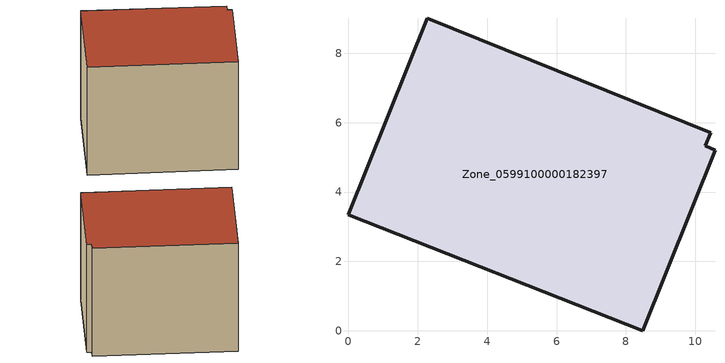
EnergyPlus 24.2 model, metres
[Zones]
Zone_0599100000182397
 floor ground (C_G): 10.45,5.71 10.29,5.33 10.57,5.21 8.49,0 0,3.34 2.27,9.01 z0
 wall outside (C_F): 10.45,5.71 2.27,9.01 0,3.34 8.49,0 10.57,5.21 10.29,5.33 10.45,5.71 z0:7.83
 roof outside (C_R): 10.29,5.33 10.45,5.71 2.27,9.01 0,3.34 8.49,0 10.57,5.21 z7.83
[BUILDING]
Pand.0599100000182397: North Axis=0; Terrain=City; Loads Convergence Tolerance Value=0.04; Temperature Convergence Tolerance Value=0.4; Solar Distribution=FullExterior; Maximum Number of Warmup Days=25; Minimum Number of Warmup Days=1
[Site:Location]
Rotterdam.The.Hague.AP_ZH_NLD Design_Conditions: Latitude=51.96; Longitude=4.45; Time Zone=1; Elevation=-4.5
[SITE:GROUNDTEMPERATURE:BUILDINGSURFACE]
18, 18, 18, 18, 18, 18, 18, 18, 18, 18, 18, 18
[MATERIAL] Thermal Absorptance=0.9; Solar Absorptance=0.7; Visible Absorptance=0.7
Name | Roughness | Thickness | Conductivity | Density | Specific Heat
G.TI.1975-1991 | MediumSmooth | 0.15 | 0.288461 | 540 | 1210
F.TI.1975-1991 | Rough | 0.3 | 0.230769 | 1920 | 840
R.TI.1975-1991 | MediumRough | 0.2 | 0.153846 | 1500 | 1000
[CONSTRUCTION]
C_G: G.TI.1975-1991
C_F: F.TI.1975-1991
C_R: R.TI.1975-1991
[ZONE]
Zone_0599100000182397: Type=1; Multiplier=1; Ceiling Height=Autocalculate; Volume=Autocalculate; Floor Area=autocalculate; Part of Total Floor Area=Yes
[ZONEINFILTRATION:DESIGNFLOWRATE]
Infil_Zone_0599100000182397: Zone or ZoneList or Space or SpaceList=Zone_0599100000182397; Schedule=AlwaysOn; Design Flow Rate Calculation Method=Flow/Area; Flow Rate per Floor Area=0.003; Constant Term Coefficient=1; Temperature Term Coefficient=0; Velocity Term Coefficient=0; Velocity Squared Term Coefficient=0
[HVACTEMPLATE:ZONE:IDEALLOADSAIRSYSTEM]
Zone_0599100000182397: Maximum Heating Supply Air Temperature=50; Minimum Cooling Supply Air Temperature=13; Maximum Heating Supply Air Humidity Ratio=0.0156; Minimum Cooling Supply Air Humidity Ratio=0.0077; Heating Limit=NoLimit; Cooling Limit=NoLimit; Dehumidification Control Type=ConstantSensibleHeatRatio; Cooling Sensible Heat Ratio=0.7; Dehumidification Setpoint=60; Humidification Control Type=None; Humidification Setpoint=30; Outdoor Air Method=None; Outdoor Air Flow Rate per Person=0.00944; Outdoor Air Flow Rate per Zone Floor Area=0; Outdoor Air Flow Rate per Zone=0; Demand Controlled Ventilation Type=None; Outdoor Air Economizer Type=NoEconomizer; Heat Recovery Type=None; Sensible Heat Recovery Effectiveness=0.7; Latent Heat Recovery Effectiveness=0.65
[ZONECONTROL:THERMOSTAT]
ThermostatControl_Zone_0599100000182397: Zone or ZoneList=Zone_0599100000182397; Control Type Schedule=DualSetpointControlType; Control 1=Thermostat_Zone_0599100000182397; Temperature Difference Between Cutout And Setpoint=0
[THERMOSTATSETPOINT:DUALSETPOINT]
Thermostat_Zone_0599100000182397: Heating Setpoint Temperature Schedule=HeatingSetpoint_Zone_0599100000182397; Cooling Setpoint Temperature Schedule=CoolingSetpoint_Zone_0599100000182397
[SCHEDULE:COMPACT]
HeatingSetpoint_Zone_0599100000182397: Through: 12/31, For: AllDays, Until: 24:00, 21
CoolingSetpoint_Zone_0599100000182397: Through: 12/31, For: AllDays, Until: 24:00, 24
DualSetpointControlType: Through: 12/31, For: AllDays, Until: 24:00, 4
AlwaysOn: Through: 12/31, For: AllDays, Until: 24:00, 1
